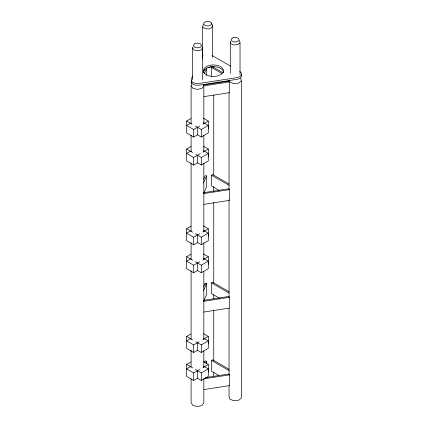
<?xml version="1.0" encoding="UTF-8"?>
<svg xmlns="http://www.w3.org/2000/svg" width="428" height="428" viewBox="0 0 428 428"><rect width="100%" height="100%" fill="white"/><g stroke="black" fill="none" stroke-linecap="round" stroke-linejoin="round"><path stroke-width="0.64" d="M202.674 58.904L202.674 26.894L203.177 24.685M211.507 23.069L211.095 24.861L208.613 25.964L205.51 25.728L203.6 24.294L204.012 22.502L206.494 21.4L209.597 21.635L211.507 23.069L212.432 25.386L212.432 57.389M212.432 25.386L211.93 27.601L208.859 28.96L205.028 28.671L202.674 26.894M191.097 123.799L191.097 85.739L191.867 82.508M192.723 75.943L191.316 78.977A6.361 3.67 0 0 0 199.106 83.471L236.898 77.623A6.361 3.67 0 0 0 239.75 71.481M203.535 71.54L204.354 69.775M204.242 73.541L206.703 68.245L206.703 75.216M203.535 179.241L205.173 175.71L206.703 175.945L206.703 186.715L203.969 192.6M203.423 183.007L206.703 175.945M203.535 286.942L205.173 283.411L206.703 283.652L206.703 294.421L203.696 300.895M203.423 290.714L206.703 283.652M204.354 362.725L205.173 360.959L206.703 361.195L206.703 363.73M205.879 362.96L206.703 361.195M192.488 79.924L192.488 47.915L193.226 46.887M201.85 46.887L202.588 47.915L201.112 49.98L197.538 50.836L193.964 49.98L192.488 47.915M239.557 40.697L240.033 42.912L237.652 44.672L233.816 44.945L230.767 43.576L230.291 41.355L230.291 73.365M240.739 78.18L241.339 80.972L238.343 83.193L233.501 83.535L229.654 81.807L229.296 80.127M211.528 76.361L211.528 67.49L212.646 66.843L222.822 72.717M203.407 122.649L208.276 125.458L208.276 132.996L201.299 137.024L197.522 134.847L193.691 137.056L186.603 132.964L186.629 121.017L190.925 118.54M190.433 123.216L186.603 125.425L193.691 129.518L199.673 126.067M202.888 124.211L208.361 121.049L208.361 128.587M195.345 126.046L201.299 129.486L208.276 125.458M203.407 150.651L208.276 153.459L208.276 160.998L201.299 165.026L197.522 162.849L193.691 165.058L186.603 160.965L186.629 149.019L190.925 146.542M190.433 151.218L186.603 153.427L193.691 157.52L200.208 153.759M202.888 152.213L208.361 149.051L208.361 156.595M195.89 154.364L201.299 157.488L208.276 153.459M219.441 190.53L211.528 185.961L211.528 175.191L212.646 174.544L229.039 184.013M203.407 230.35L208.276 233.158L208.276 240.702L201.299 244.725L197.522 242.548L193.691 244.763L186.603 240.67L186.629 228.718L190.925 226.241M190.433 230.917L186.603 233.126L193.691 237.219L199.673 233.768M202.888 231.912L208.361 228.755L208.361 236.293M195.345 233.752L201.299 237.187L208.276 233.158M203.407 258.357L208.276 261.166L208.276 268.704L201.299 272.732L197.522 270.55L193.691 272.764L186.603 268.672L186.629 256.725L190.925 254.243M190.433 258.919L186.603 261.134L193.691 265.226L199.673 261.776M202.888 259.914L208.361 256.757L208.361 264.295M195.345 261.754L201.299 265.189L208.276 261.166M219.441 298.236L211.528 293.667L211.528 282.897L212.646 282.25L229.039 291.714M203.407 338.056L208.276 340.865L208.276 348.403L201.299 352.431L197.522 350.254L193.691 352.463L186.603 348.371L186.629 336.424L190.925 333.942M190.433 338.618L186.603 340.832L193.691 344.925L199.132 341.785M202.888 339.613L208.361 336.456L208.361 343.994M195.89 341.769L201.299 344.893L208.276 340.865M203.407 366.058L208.276 368.866L208.276 376.405L201.299 380.433L197.522 378.256L193.691 380.465L186.603 376.373L186.629 364.426L190.925 361.949M190.433 366.625L186.603 368.834L193.691 372.927L199.673 369.476M218.874 375.452L211.528 371.21L211.528 360.44L212.646 359.793L229.039 369.257M202.888 367.615L208.361 364.458L208.361 371.996M195.345 369.455L201.299 372.895L208.276 368.866M211.448 66.501L209.239 67.48L208.029 67.389M229.312 81.935L203.83 85.873L203.418 84.99L228.9 81.053L229.312 81.935L229.312 92.705L203.83 96.648M229.312 189.636L203.83 193.579L203.418 192.696L228.9 188.753L229.312 189.636L229.312 200.406L203.83 204.349M229.312 297.337L203.83 301.28L203.418 300.397L228.9 296.454L229.312 297.337L229.312 308.106L203.83 312.049M205.376 377.64L228.9 374.002L229.312 374.885L229.312 385.655L203.83 389.598M229.312 374.885L203.83 378.828L203.84 402.919L201.973 405.525L197.469 406.6L192.964 405.525L191.097 402.919L191.097 378.882M212.085 55.512L230.526 66.158M211.528 67.49L221.704 73.365M217.745 81.85L219.441 82.829M203.455 118.219L208.361 121.049M186.629 121.017L192.07 124.157M203.455 146.221L208.361 149.051M186.629 149.019L192.616 152.475M211.528 175.191L229.05 185.308M203.455 225.92L208.361 228.755M186.629 228.718L192.616 232.174M203.455 253.922L208.361 256.757M186.629 256.725L192.616 260.181M211.528 282.897L229.05 293.014M203.455 333.621L208.361 336.456M186.629 336.424L192.616 339.88M211.528 360.44L229.05 370.557M203.455 361.623L208.361 364.458M186.629 364.426L192.616 367.882M191.097 85.739L192.964 88.339L197.469 89.415L201.973 88.339L203.84 85.739L203.84 123.799M241.339 80.972L241.339 398.158L238.343 400.378L233.501 400.72L229.654 398.992L229.055 396.194L229.055 385.51M240.033 42.912L240.033 74.916M229.055 80.346L229.055 81.684M229.055 92.368L229.055 189.192M229.055 199.876L229.055 297.369M229.055 308.053L229.055 374.826M213.743 66.313L213.743 67.651M213.743 95.027L213.743 175.159M213.743 186.512L213.743 191.851M213.743 202.535L213.743 283.336M213.743 294.689L213.743 298.69M213.743 310.043L213.743 360.793M213.743 372.146L213.743 376.153M205.173 283.411L205.173 284.679M203.84 135.152L203.84 151.844M203.84 163.196L203.84 231.976M203.84 242.66L203.84 259.352M203.84 271.373L203.84 339.484M203.84 350.837L203.84 367.529M202.588 47.915L202.588 79.924M201.299 129.486L201.299 137.024M201.299 157.488L201.299 165.026M201.299 237.187L201.299 244.725M201.299 265.189L201.299 272.732M201.299 344.893L201.299 352.431M201.299 372.895L201.299 380.433M197.522 127.309L197.522 134.847M197.522 155.311L197.522 162.849M197.522 235.009L197.522 242.548M197.522 263.011L197.522 270.55M197.522 342.71L197.522 350.254M197.522 370.712L197.522 378.256M193.691 129.518L193.691 137.056M193.691 157.52L193.691 165.058M193.691 237.219L193.691 244.763M193.691 265.226L193.691 272.764M193.691 344.925L193.691 352.463M193.691 372.927L193.691 380.465M191.097 135.152L191.097 151.844M191.097 163.196L191.097 231.307M191.097 242.66L191.097 259.352M191.097 270.705L191.097 339.484M191.097 350.168L191.097 366.86M203.434 72.739A10.015 5.783 0 0 1 213.433 66.645A10.015 5.783 0 0 1 223.432 72.739M191.316 80.699A6.361 3.67 0 0 0 199.106 85.193L236.898 79.351A6.361 3.67 0 0 0 241.397 74.852M202.08 56.271A6.361 3.67 0 0 1 203.091 55.512M194.644 43.784L193.445 45.459L194.644 47.128L197.538 47.818L200.432 47.128L201.631 45.459L200.432 43.784L197.538 43.094L194.644 43.784M233.142 37.621L231.216 39.044L231.601 40.842L234.073 41.955L237.182 41.73L239.108 40.307L238.722 38.509L236.251 37.397L233.142 37.621M206.355 74.793A10.015 5.783 0 0 0 223.106 72.198A10.015 5.783 0 0 0 210.844 65.12A10.015 5.783 0 0 0 206.355 74.793"/></g></svg>
